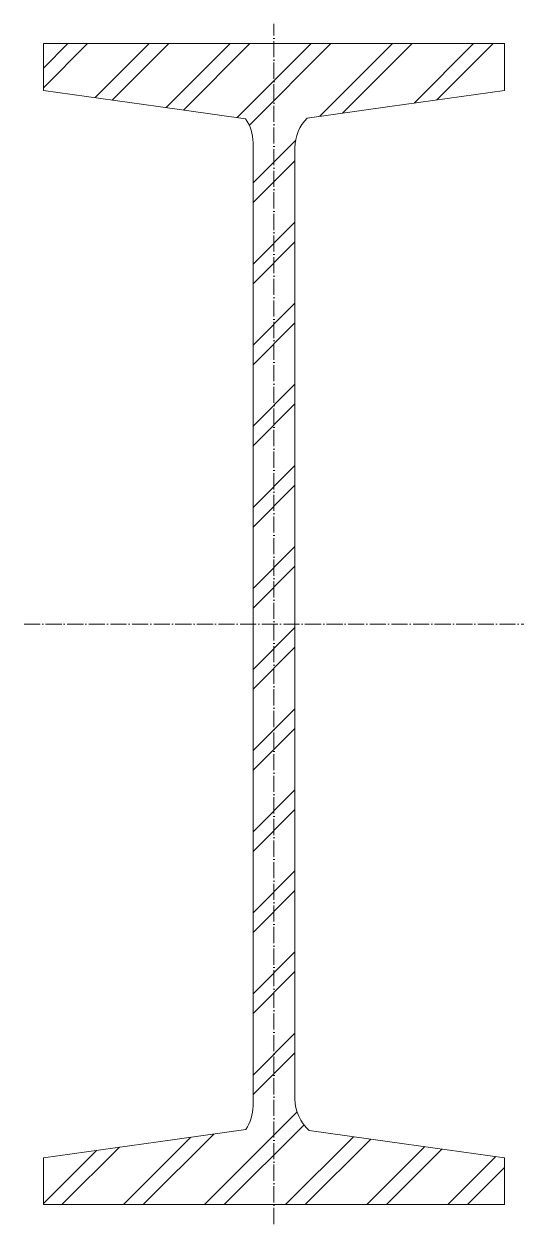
# Model space of a CAD drawing. Header units: metres. Extents: x -77 to 78, y -145 to 227.
import ezdxf

# ---------------------------------------------------------------- set-up
doc = ezdxf.new("R2010")
doc.units = ezdxf.units.M
doc.linetypes.add('MV_hartlijn_staal', pattern=[6.6, 5, -0.8, 0, -0.8])
doc.layers.add('A-DETL-GENF', color=92, linetype='Continuous', lineweight=18)

# ---------------------------------------------------------------- blocks, each defined once
blk = doc.blocks.new('28 Staalprofielen NP-profiel - NP 36-4448315-00_0 Basismaterialen')
at = {"layer": 'A-DETL-GENF', "lineweight": 13}
h = blk.add_hatch(dxfattribs=at)
h.set_pattern_fill('FP_487', color=256, style=0, pattern_type=2)
h.set_pattern_definition([(225, (1319.778, -1217.974), (12.57236, -12.57236), []), (225, (1319.778, -1237.024), (12.57236, -12.57236), [])])
h.paths.add_polyline_path([(-71.5, 220.68), (-71.5, 206.17), (-8.83, 197.39), (-7.55, 195.09), (-6.77, 192.58), (-6.5, 189.97), (-6.5, -108.72), (-6.76, -111.29), (-7.51, -113.75), (-8.74, -116.02), (-71.5, -124.81), (-71.5, -139.32), (71.5, -139.32), (71.5, -124.81), (10.93, -116.32), (9.06, -114.29), (7.66, -111.92), (6.79, -109.3), (6.5, -106.55), (6.5, 188.42), (6.94, 191.78), (8.24, 194.91), (10.29, 197.6), (71.5, 206.17), (71.5, 220.68)])
at = {"layer": 'A-DETL-GENF', "linetype": 'MV_hartlijn_staal', "lineweight": 13}
for p, q in [((0, -145.32), (0, 226.77)), ((-77.5, 40.66), (77.5, 40.66))]:
    blk.add_line(p, q, dxfattribs=at)
at = {"layer": 'A-DETL-GENF'}
for p, q in [((71.5, 220.68), (-71.5, 220.68)), ((-71.5, 220.68), (-71.5, 206.17)), ((71.5, 220.68), (-71.5, 220.68)), ((-71.5, 220.68), (-71.5, 206.17)), ((71.5, 206.17), (71.5, 220.68)), ((71.5, 220.68), (71.5, 206.17)), ((-71.5, 206.17), (-35.88, 201.18)), ((-71.5, 206.17), (-35.88, 201.18)), ((35.88, 201.18), (71.5, 206.17)), ((71.5, 206.17), (35.88, 201.18)), ((-35.88, 201.18), (-8.83, 197.39)), ((-35.88, 201.18), (-8.83, 197.39)), ((10.29, 197.6), (35.88, 201.18)), ((35.88, 201.18), (10.29, 197.6)), ((-6.5, 189.97), (-6.5, -108.72)), ((-6.5, -108.72), (-6.5, 189.97)), ((6.5, -106.55), (6.5, 188.42)), ((6.5, -106.55), (6.5, 188.42)), ((-8.74, -116.02), (-35.88, -119.82)), ((-35.88, -119.82), (-8.74, -116.02)), ((35.88, -119.82), (10.93, -116.32)), ((35.88, -119.82), (10.93, -116.32)), ((-35.88, -119.82), (-71.5, -124.81)), ((-71.5, -124.81), (-35.88, -119.82)), ((71.5, -124.81), (35.88, -119.82)), ((71.5, -124.81), (35.88, -119.82)), ((-71.5, -124.81), (-71.5, -139.32)), ((-71.5, -139.32), (-71.5, -124.81)), ((71.5, -139.32), (71.5, -124.81)), ((71.5, -139.32), (71.5, -124.81)), ((-71.5, -139.32), (71.5, -139.32)), ((71.5, -139.32), (-71.5, -139.32))]:
    blk.add_line(p, q, dxfattribs=at)
for centre, start, end in [((-19.5, 189.97), 0, 34.843), ((-19.5, 189.97), 360, 34.843), ((19.5, 188.42), 135.0802, 180), ((19.5, 188.42), 135.0802, 180), ((19.5, -106.55), 180, 228.7316), ((19.5, -106.55), 180, 228.7316), ((-19.5, -108.72), 325.84, 360), ((-19.5, -108.72), 325.84, 0)]:
    blk.add_arc(centre, 13, start, end, dxfattribs=at)

msp = doc.modelspace()

# ---------------------------------------------------------------- block references
msp.add_blockref('28 Staalprofielen NP-profiel - NP 36-4448315-00_0 Basismaterialen', (0, 0))

doc.saveas('drawing.dxf')
